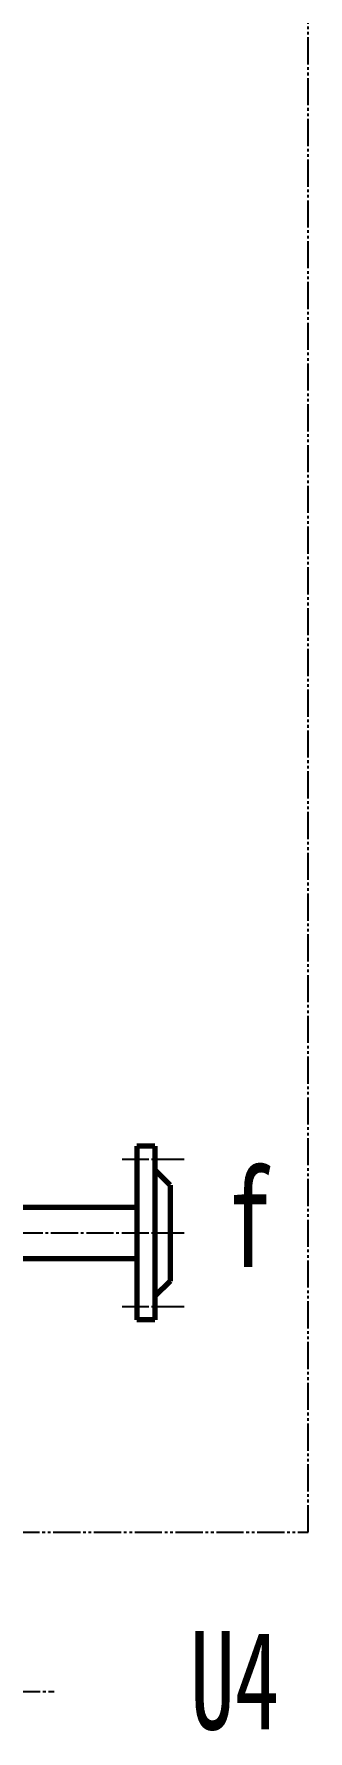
# Model space of a CAD drawing. Header units: millimetres. Extents: x -23892 to 57527, y -540 to 34444.
# Drawn here: x 5714 to 6017, y 28033 to 29906 of the extents above; entities that cross this region are included whole.
import ezdxf

# ---------------------------------------------------------------- set-up
doc = ezdxf.new("R2010")
doc.units = ezdxf.units.MM
doc.linetypes.add('EB_DASHDOT', pattern=[39, 30, -3, 3, -3])
doc.linetypes.add('EB_DASHDOTDOT', pattern=[45, 30, -3, 3, -3, 3, -3])
for name, color, linetype, lineweight in [('CAXA0', 7, 'Continuous', 70), ('CAXA1', 1, 'EB_DASHDOT', 25), ('CAXA3', 7, 'Continuous', 25), ('CAXA4', 3, 'Continuous', 25)]:
    doc.layers.add(name, color=color, linetype=linetype, lineweight=lineweight)
doc.styles.add('UserTxtStyle1', font='', dxfattribs={"width": 0.667})
doc.styles.get('UserTxtStyle1').set_extended_font_data('FangSong')

msp = doc.modelspace()

# ---------------------------------------------------------------- linework, layer by layer
at = {"layer": 'CAXA0', "linetype": 'Continuous', "lineweight": 70}
for p, q in [((5847.5989, 28678.5243), (5827.6126, 28678.5243)), ((5827.6126, 28678.5243), (5827.6126, 28486.9854)), ((5847.5989, 28678.5243), (5847.5989, 28582.7548)), ((5847.5989, 28678.5243), (5847.5989, 28486.9854)), ((5864.3569, 28635.6614), (5847.5989, 28652.4194)), ((5864.3569, 28635.6614), (5864.3569, 28529.8483)), ((5827.6126, 28611.0126), (5451.1526, 28611.0126)), ((5827.6126, 28611.0126), (5752.2531, 28611.0126)), ((5827.6126, 28554.497), (5550.3027, 28554.497)), ((5827.6126, 28554.497), (5752.2531, 28554.497)), ((5864.3569, 28529.8483), (5847.5989, 28513.0903)), ((5847.5989, 28486.9854), (5827.6126, 28486.9854))]:
    msp.add_line(p, q, dxfattribs=at)
at = {"layer": 'CAXA1', "color": 1, "linetype": 'EB_DASHDOT', "lineweight": 25}
for p, q in [((5880.0742, 28664.0107), (5811.7383, 28664.0107)), ((5880.0742, 28582.7548), (5451.1526, 28582.7548)), ((5880.0742, 28501.499), (5811.7383, 28501.499))]:
    msp.add_line(p, q, dxfattribs=at)
at = {"layer": 'CAXA1'}
msp.add_line((5574.2246, 28076.8301), (5736.5551, 28076.8301), dxfattribs=at)
at = {"layer": 'CAXA3', "linetype": 'EB_DASHDOTDOT', "lineweight": 25}
for p, q in [((6016.6062, 28252.5592), (6016.6062, 29977.3219)), ((3665.5179, 28252.5592), (6016.6062, 28252.5592))]:
    msp.add_line(p, q, dxfattribs=at)

# ---------------------------------------------------------------- texts
at = {"layer": 'CAXA4', "color": 3, "lineweight": 25, "style": 'UserTxtStyle1', "width": 0.667}
for s, height, p in [('f', 108.5694, (5927.4999, 28545.2107)), ('U4', 108.56941, (5886.4815, 28034.9049))]:
    msp.add_text(s, height=height, dxfattribs=at).set_placement(p)

doc.saveas('drawing.dxf')
